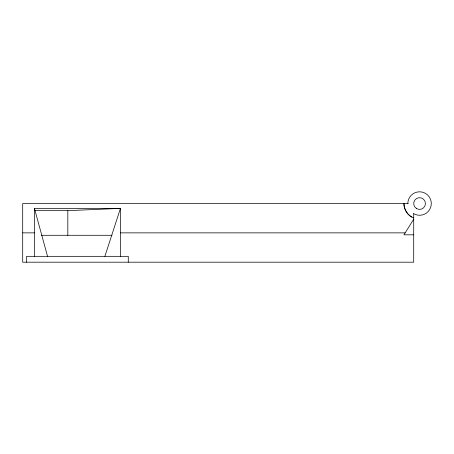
<?xml version="1.0" encoding="UTF-8"?>
<svg xmlns="http://www.w3.org/2000/svg" width="454" height="454" viewBox="0 0 454 454"><rect width="100%" height="100%" fill="white"/><g stroke="black" fill="none" stroke-linecap="round" stroke-linejoin="round"><path stroke-width="0.68" d="M104.897 256.323L120.452 208.38L34.43 208.38L34.43 256.323M413.707 219.18L403.929 234.82L413.707 234.82M34.589 210.656L67.828 210.656L120.452 208.38L120.452 256.323M408.231 203.54L22.7 203.54L22.7 262.191L413.707 262.191L413.707 213.431M22.7 232.862L34.43 232.862M120.452 232.862L405.15 232.862M41.479 235.286L111.99 235.286M411.75 217.086A15.64 15.64 0 0 1 403.929 203.54C404.037 209.674 407.84 215.781 413.707 217.892M47.539 256.323L34.43 208.38L34.51 209.515M128.272 262.191L128.272 256.323L26.61 256.323L26.61 262.191M67.828 210.656L67.828 235.365M407.84 203.54A11.73 11.73 0 0 1 421.607 191.985A11.73 11.73 0 0 1 430.591 207.552A11.73 11.73 0 0 1 413.707 213.698M416.636 208.619A5.862 5.862 0 0 0 425.438 203.54A5.862 5.862 0 0 0 416.636 198.46A5.862 5.862 0 0 0 416.636 208.619"/></g></svg>
